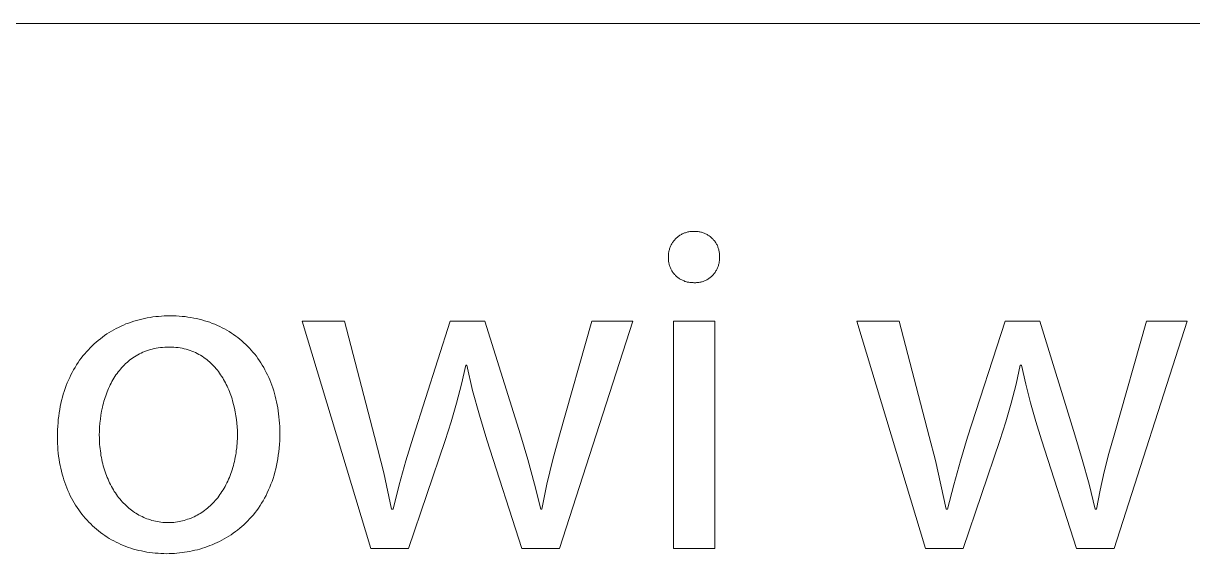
# Model space of a CAD drawing. Header units: millimetres. Extents: x 1287 to 5317, y -239 to 2577.
# Drawn here: x 4580.5 to 4680.9, y -172 to -126.5 of the extents above; entities that cross this region are included whole.
import ezdxf

# ---------------------------------------------------------------- set-up
doc = ezdxf.new("R2010")
doc.units = ezdxf.units.MM
doc.header["$MEASUREMENT"] = 0
doc.layers.add('Domyślny', color=7, linetype='Continuous', true_color=0x000000)

msp = doc.modelspace()

# ---------------------------------------------------------------- linework, layer by layer
at = {"layer": 'Domyślny', "color": 18, "lineweight": 15, "true_color": 0x000000}
for p, q in [((3793.96, -126.5), (5313.2, -126.5)), ((4637.29, -144.5), (4637.36, -144.48)), ((4637.36, -144.48), (4637.44, -144.46)), ((4637.44, -144.46), (4637.51, -144.44)), ((4637.51, -144.44), (4637.58, -144.42)), ((4637.58, -144.42), (4637.65, -144.4)), ((4637.65, -144.4), (4637.73, -144.39)), ((4637.73, -144.39), (4637.8, -144.38)), ((4637.8, -144.38), (4637.88, -144.37)), ((4637.88, -144.37), (4637.95, -144.37)), ((4637.95, -144.37), (4638.02, -144.37)), ((4638.02, -144.37), (4638.1, -144.37)), ((4638.1, -144.37), (4638.17, -144.37)), ((4638.17, -144.37), (4638.25, -144.37)), ((4638.25, -144.37), (4638.32, -144.37)), ((4638.32, -144.37), (4638.39, -144.38)), ((4638.39, -144.38), (4638.46, -144.39)), ((4638.46, -144.39), (4638.54, -144.4)), ((4638.54, -144.4), (4638.61, -144.41)), ((4638.61, -144.41), (4638.68, -144.43)), ((4638.68, -144.43), (4638.75, -144.45)), ((4638.75, -144.45), (4638.82, -144.47)), ((4638.82, -144.47), (4638.89, -144.49)), ((4638.89, -144.49), (4638.96, -144.52)), ((4636.14, -145.52), (4636.18, -145.45)), ((4636.18, -145.45), (4636.22, -145.39)), ((4636.22, -145.39), (4636.26, -145.32)), ((4636.26, -145.32), (4636.3, -145.26)), ((4636.3, -145.26), (4636.35, -145.2)), ((4636.35, -145.2), (4636.39, -145.15)), ((4636.39, -145.15), (4636.44, -145.09)), ((4636.44, -145.09), (4636.49, -145.03)), ((4636.49, -145.03), (4636.54, -144.98)), ((4636.54, -144.98), (4636.6, -144.93)), ((4636.6, -144.93), (4636.65, -144.88)), ((4636.65, -144.88), (4636.71, -144.83)), ((4636.71, -144.83), (4636.77, -144.79)), ((4636.77, -144.79), (4636.83, -144.74)), ((4636.83, -144.74), (4636.89, -144.7)), ((4636.89, -144.7), (4636.96, -144.66)), ((4636.96, -144.66), (4637.02, -144.63)), ((4637.02, -144.63), (4637.09, -144.59)), ((4637.09, -144.59), (4637.16, -144.56)), ((4637.16, -144.56), (4637.22, -144.53)), ((4637.22, -144.53), (4637.29, -144.5)), ((4638.96, -144.52), (4639.03, -144.54)), ((4639.03, -144.54), (4639.09, -144.57)), ((4639.09, -144.57), (4639.16, -144.61)), ((4639.16, -144.61), (4639.22, -144.64)), ((4639.22, -144.64), (4639.29, -144.68)), ((4639.29, -144.68), (4639.35, -144.72)), ((4639.35, -144.72), (4639.41, -144.76)), ((4639.41, -144.76), (4639.47, -144.8)), ((4639.47, -144.8), (4639.52, -144.85)), ((4639.52, -144.85), (4639.58, -144.9)), ((4639.58, -144.9), (4639.63, -144.95)), ((4639.63, -144.95), (4639.69, -145)), ((4639.69, -145), (4639.74, -145.05)), ((4639.74, -145.05), (4639.78, -145.11)), ((4639.78, -145.11), (4639.83, -145.16)), ((4639.83, -145.16), (4639.88, -145.22)), ((4639.88, -145.22), (4639.92, -145.28)), ((4639.92, -145.28), (4639.96, -145.34)), ((4639.96, -145.34), (4640, -145.4)), ((4640, -145.4), (4640.03, -145.47)), ((4640.03, -145.47), (4640.07, -145.53)), ((4635.9, -146.37), (4635.91, -146.3)), ((4635.9, -146.45), (4635.9, -146.37)), ((4635.9, -146.52), (4635.9, -146.45)), ((4635.91, -146.3), (4635.92, -146.22)), ((4635.92, -146.22), (4635.93, -146.15)), ((4635.93, -146.15), (4635.94, -146.08)), ((4635.94, -146.08), (4635.96, -146)), ((4635.96, -146), (4635.98, -145.93)), ((4635.98, -145.93), (4636, -145.86)), ((4636, -145.86), (4636.02, -145.79)), ((4636.02, -145.79), (4636.05, -145.72)), ((4636.05, -145.72), (4636.08, -145.65)), ((4636.08, -145.65), (4636.11, -145.58)), ((4636.11, -145.58), (4636.14, -145.52)), ((4640.07, -145.53), (4640.1, -145.6)), ((4640.1, -145.6), (4640.13, -145.67)), ((4640.13, -145.67), (4640.15, -145.73)), ((4640.15, -145.73), (4640.18, -145.8)), ((4640.18, -145.8), (4640.2, -145.87)), ((4640.2, -145.87), (4640.22, -145.94)), ((4640.22, -145.94), (4640.24, -146.01)), ((4640.24, -146.01), (4640.25, -146.09)), ((4640.25, -146.09), (4640.27, -146.16)), ((4640.27, -146.16), (4640.28, -146.23)), ((4640.28, -146.23), (4640.28, -146.3)), ((4640.28, -146.3), (4640.29, -146.38)), ((4640.29, -146.38), (4640.29, -146.45)), ((4640.29, -146.45), (4640.29, -146.52)), ((4635.9, -146.6), (4635.9, -146.52)), ((4635.9, -146.67), (4635.9, -146.6)), ((4635.9, -146.74), (4635.9, -146.67)), ((4635.9, -146.81), (4635.9, -146.74)), ((4635.91, -146.89), (4635.9, -146.81)), ((4635.92, -146.96), (4635.91, -146.89)), ((4635.93, -147.03), (4635.92, -146.96)), ((4635.94, -147.1), (4635.93, -147.03)), ((4635.96, -147.17), (4635.94, -147.1)), ((4635.97, -147.24), (4635.96, -147.17)), ((4635.99, -147.31), (4635.97, -147.24)), ((4636.02, -147.38), (4635.99, -147.31)), ((4636.04, -147.45), (4636.02, -147.38)), ((4636.07, -147.51), (4636.04, -147.45)), ((4640.14, -147.45), (4640.12, -147.51)), ((4640.17, -147.38), (4640.14, -147.45)), ((4640.19, -147.31), (4640.17, -147.38)), ((4640.21, -147.24), (4640.19, -147.31)), ((4640.23, -147.17), (4640.21, -147.24)), ((4640.25, -147.1), (4640.23, -147.17)), ((4640.26, -147.03), (4640.25, -147.1)), ((4640.27, -146.96), (4640.26, -147.03)), ((4640.28, -146.89), (4640.27, -146.96)), ((4640.29, -146.74), (4640.28, -146.81)), ((4640.28, -146.81), (4640.28, -146.89)), ((4640.29, -146.52), (4640.29, -146.6)), ((4640.29, -146.6), (4640.29, -146.67)), ((4640.29, -146.67), (4640.29, -146.74)), ((4636.1, -147.58), (4636.07, -147.51)), ((4636.13, -147.64), (4636.1, -147.58)), ((4636.17, -147.71), (4636.13, -147.64)), ((4636.2, -147.77), (4636.17, -147.71)), ((4636.24, -147.83), (4636.2, -147.77)), ((4636.28, -147.89), (4636.24, -147.83)), ((4636.33, -147.95), (4636.28, -147.89)), ((4636.37, -148), (4636.33, -147.95)), ((4636.42, -148.06), (4636.37, -148)), ((4636.47, -148.11), (4636.42, -148.06)), ((4636.52, -148.16), (4636.47, -148.11)), ((4636.57, -148.21), (4636.52, -148.16)), ((4636.62, -148.26), (4636.57, -148.21)), ((4636.68, -148.31), (4636.62, -148.26)), ((4636.74, -148.35), (4636.68, -148.31)), ((4636.79, -148.39), (4636.74, -148.35)), ((4636.85, -148.44), (4636.79, -148.39)), ((4636.92, -148.47), (4636.85, -148.44)), ((4636.98, -148.51), (4636.92, -148.47)), ((4639.27, -148.48), (4639.21, -148.52)), ((4639.33, -148.44), (4639.27, -148.48)), ((4639.39, -148.4), (4639.33, -148.44)), ((4639.45, -148.36), (4639.39, -148.4)), ((4639.51, -148.31), (4639.45, -148.36)), ((4639.56, -148.27), (4639.51, -148.31)), ((4639.62, -148.22), (4639.56, -148.27)), ((4639.67, -148.17), (4639.62, -148.22)), ((4639.72, -148.12), (4639.67, -148.17)), ((4639.77, -148.06), (4639.72, -148.12)), ((4639.81, -148.01), (4639.77, -148.06)), ((4639.86, -147.95), (4639.81, -148.01)), ((4639.9, -147.89), (4639.86, -147.95)), ((4639.94, -147.83), (4639.9, -147.89)), ((4639.98, -147.77), (4639.94, -147.83)), ((4640.02, -147.71), (4639.98, -147.77)), ((4640.05, -147.65), (4640.02, -147.71)), ((4640.09, -147.58), (4640.05, -147.65)), ((4640.12, -147.51), (4640.09, -147.58)), ((4637.04, -148.54), (4636.98, -148.51)), ((4637.11, -148.57), (4637.04, -148.54)), ((4637.17, -148.6), (4637.11, -148.57)), ((4637.24, -148.63), (4637.17, -148.6)), ((4637.31, -148.66), (4637.24, -148.63)), ((4637.38, -148.68), (4637.31, -148.66)), ((4637.45, -148.7), (4637.38, -148.68)), ((4637.52, -148.72), (4637.45, -148.7)), ((4637.59, -148.73), (4637.52, -148.72)), ((4637.66, -148.74), (4637.59, -148.73)), ((4637.73, -148.75), (4637.66, -148.74)), ((4637.8, -148.76), (4637.73, -148.75)), ((4637.87, -148.77), (4637.8, -148.76)), ((4637.95, -148.77), (4637.87, -148.77)), ((4638.02, -148.77), (4637.95, -148.77)), ((4638.09, -148.78), (4638.02, -148.77)), ((4638.16, -148.78), (4638.09, -148.78)), ((4638.24, -148.78), (4638.16, -148.78)), ((4638.31, -148.77), (4638.24, -148.78)), ((4638.38, -148.77), (4638.31, -148.77)), ((4638.45, -148.76), (4638.38, -148.77)), ((4638.52, -148.75), (4638.45, -148.76)), ((4638.6, -148.74), (4638.52, -148.75)), ((4638.67, -148.72), (4638.6, -148.74)), ((4638.74, -148.71), (4638.67, -148.72)), ((4638.81, -148.69), (4638.74, -148.71)), ((4638.88, -148.66), (4638.81, -148.69)), ((4638.94, -148.64), (4638.88, -148.66)), ((4639.01, -148.61), (4638.94, -148.64)), ((4639.08, -148.58), (4639.01, -148.61)), ((4639.14, -148.55), (4639.08, -148.58)), ((4639.21, -148.52), (4639.14, -148.55)), ((4588.72, -152.61), (4588.93, -152.51)), ((4588.93, -152.51), (4589.14, -152.41)), ((4589.14, -152.41), (4589.35, -152.32)), ((4589.35, -152.32), (4589.57, -152.24)), ((4589.57, -152.24), (4589.8, -152.16)), ((4589.8, -152.16), (4590.02, -152.09)), ((4590.02, -152.09), (4590.25, -152.02)), ((4590.25, -152.02), (4590.48, -151.96)), ((4590.48, -151.96), (4590.71, -151.9)), ((4590.71, -151.9), (4590.94, -151.85)), ((4590.94, -151.85), (4591.18, -151.8)), ((4591.18, -151.8), (4591.42, -151.76)), ((4591.42, -151.76), (4591.66, -151.72)), ((4591.66, -151.72), (4591.9, -151.69)), ((4591.9, -151.69), (4592.14, -151.67)), ((4592.14, -151.67), (4592.39, -151.65)), ((4592.39, -151.65), (4592.64, -151.63)), ((4592.64, -151.63), (4592.89, -151.62)), ((4592.89, -151.62), (4593.14, -151.62)), ((4593.14, -151.62), (4593.4, -151.62)), ((4593.4, -151.62), (4593.66, -151.63)), ((4593.66, -151.63), (4593.92, -151.65)), ((4593.92, -151.65), (4594.17, -151.67)), ((4594.17, -151.67), (4594.42, -151.69)), ((4594.42, -151.69), (4594.67, -151.73)), ((4594.67, -151.73), (4594.92, -151.76)), ((4594.92, -151.76), (4595.16, -151.81)), ((4595.16, -151.81), (4595.4, -151.86)), ((4595.4, -151.86), (4595.63, -151.91)), ((4595.63, -151.91), (4595.86, -151.97)), ((4595.86, -151.97), (4596.09, -152.04)), ((4596.09, -152.04), (4596.32, -152.11)), ((4596.32, -152.11), (4596.54, -152.18)), ((4596.54, -152.18), (4596.76, -152.27)), ((4596.76, -152.27), (4596.98, -152.35)), ((4596.98, -152.35), (4597.19, -152.44)), ((4597.19, -152.44), (4597.4, -152.54)), ((4610.37, -171.6), (4604.48, -152.07)), ((4604.48, -152.07), (4608.11, -152.07)), ((4608.11, -152.07), (4610.69, -162)), ((4614, -162.03), (4617.18, -152.07)), ((4617.18, -152.07), (4620.16, -152.07)), ((4620.16, -152.07), (4623.2, -161.84)), ((4626.54, -161.87), (4629.33, -152.07)), ((4632.85, -152.07), (4626.54, -171.6)), ((4629.33, -152.07), (4632.85, -152.07)), ((4636.33, -152.07), (4639.88, -152.07)), ((4636.33, -171.6), (4636.33, -152.07)), ((4639.88, -152.07), (4639.88, -171.6)), ((4657.97, -171.6), (4652.06, -152.07)), ((4652.06, -152.07), (4655.7, -152.07)), ((4655.7, -152.07), (4658.28, -162)), ((4661.58, -162.03), (4664.79, -152.07)), ((4664.79, -152.07), (4667.77, -152.07)), ((4667.77, -152.07), (4670.78, -161.84)), ((4674.14, -161.87), (4676.92, -152.07)), ((4680.43, -152.07), (4674.14, -171.6)), ((4676.92, -152.07), (4680.43, -152.07)), ((4587.15, -153.59), (4587.33, -153.45)), ((4587.33, -153.45), (4587.52, -153.31)), ((4587.52, -153.31), (4587.71, -153.18)), ((4587.71, -153.18), (4587.9, -153.06)), ((4587.9, -153.06), (4588.1, -152.94)), ((4588.1, -152.94), (4588.3, -152.82)), ((4588.3, -152.82), (4588.51, -152.71)), ((4588.51, -152.71), (4588.72, -152.61)), ((4597.4, -152.54), (4597.61, -152.64)), ((4597.61, -152.64), (4597.81, -152.75)), ((4597.81, -152.75), (4598.01, -152.86)), ((4598.01, -152.86), (4598.2, -152.98)), ((4598.2, -152.98), (4598.4, -153.1)), ((4598.4, -153.1), (4598.58, -153.23)), ((4598.58, -153.23), (4598.77, -153.36)), ((4598.77, -153.36), (4598.95, -153.49)), ((4598.95, -153.49), (4599.13, -153.64)), ((4586.12, -154.53), (4586.28, -154.36)), ((4586.28, -154.36), (4586.45, -154.19)), ((4586.45, -154.19), (4586.62, -154.03)), ((4586.62, -154.03), (4586.79, -153.88)), ((4586.79, -153.88), (4586.97, -153.73)), ((4586.97, -153.73), (4587.15, -153.59)), ((4591.44, -154.52), (4591.27, -154.57)), ((4591.6, -154.48), (4591.44, -154.52)), ((4591.77, -154.44), (4591.6, -154.48)), ((4591.95, -154.4), (4591.77, -154.44)), ((4592.12, -154.37), (4591.95, -154.4)), ((4592.3, -154.35), (4592.12, -154.37)), ((4592.49, -154.33), (4592.3, -154.35)), ((4592.68, -154.32), (4592.49, -154.33)), ((4592.87, -154.31), (4592.68, -154.32)), ((4593.06, -154.31), (4592.87, -154.31)), ((4593.26, -154.31), (4593.06, -154.31)), ((4593.45, -154.32), (4593.26, -154.31)), ((4593.64, -154.33), (4593.45, -154.32)), ((4593.82, -154.35), (4593.64, -154.33)), ((4594, -154.38), (4593.82, -154.35)), ((4594.18, -154.41), (4594, -154.38)), ((4594.35, -154.45), (4594.18, -154.41)), ((4594.52, -154.49), (4594.35, -154.45)), ((4594.69, -154.54), (4594.52, -154.49)), ((4599.13, -153.64), (4599.3, -153.78)), ((4599.3, -153.78), (4599.47, -153.93)), ((4599.47, -153.93), (4599.63, -154.09)), ((4599.63, -154.09), (4599.79, -154.24)), ((4599.79, -154.24), (4599.95, -154.41)), ((4599.95, -154.41), (4600.1, -154.58)), ((4585.24, -155.64), (4585.37, -155.44)), ((4585.37, -155.44), (4585.51, -155.25)), ((4585.51, -155.25), (4585.66, -155.06)), ((4585.66, -155.06), (4585.81, -154.88)), ((4585.81, -154.88), (4585.96, -154.7)), ((4585.96, -154.7), (4586.12, -154.53)), ((4589.56, -155.51), (4589.44, -155.62)), ((4589.69, -155.41), (4589.56, -155.51)), ((4589.82, -155.31), (4589.69, -155.41)), ((4589.95, -155.22), (4589.82, -155.31)), ((4590.08, -155.13), (4589.95, -155.22)), ((4590.22, -155.05), (4590.08, -155.13)), ((4590.36, -154.97), (4590.22, -155.05)), ((4590.5, -154.89), (4590.36, -154.97)), ((4590.65, -154.82), (4590.5, -154.89)), ((4590.8, -154.75), (4590.65, -154.82)), ((4590.95, -154.69), (4590.8, -154.75)), ((4591.11, -154.63), (4590.95, -154.69)), ((4591.27, -154.57), (4591.11, -154.63)), ((4594.85, -154.59), (4594.69, -154.54)), ((4595.01, -154.65), (4594.85, -154.59)), ((4595.16, -154.71), (4595.01, -154.65)), ((4595.31, -154.78), (4595.16, -154.71)), ((4595.46, -154.85), (4595.31, -154.78)), ((4595.61, -154.93), (4595.46, -154.85)), ((4595.75, -155.01), (4595.61, -154.93)), ((4595.89, -155.1), (4595.75, -155.01)), ((4596.02, -155.19), (4595.89, -155.1)), ((4596.15, -155.28), (4596.02, -155.19)), ((4596.28, -155.38), (4596.15, -155.28)), ((4596.41, -155.48), (4596.28, -155.38)), ((4596.53, -155.58), (4596.41, -155.48)), ((4600.1, -154.58), (4600.25, -154.75)), ((4600.25, -154.75), (4600.4, -154.92)), ((4600.4, -154.92), (4600.54, -155.1)), ((4600.54, -155.1), (4600.67, -155.29)), ((4600.67, -155.29), (4600.8, -155.48)), ((4600.8, -155.48), (4600.93, -155.67)), ((4584.62, -156.7), (4584.74, -156.48)), ((4584.74, -156.48), (4584.86, -156.26)), ((4584.86, -156.26), (4584.98, -156.05)), ((4584.98, -156.05), (4585.11, -155.84)), ((4585.11, -155.84), (4585.24, -155.64)), ((4588.68, -156.44), (4588.59, -156.57)), ((4588.78, -156.31), (4588.68, -156.44)), ((4588.88, -156.19), (4588.78, -156.31)), ((4588.99, -156.07), (4588.88, -156.19)), ((4589.1, -155.95), (4588.99, -156.07)), ((4589.21, -155.83), (4589.1, -155.95)), ((4589.32, -155.72), (4589.21, -155.83)), ((4589.44, -155.62), (4589.32, -155.72)), ((4596.64, -155.69), (4596.53, -155.58)), ((4596.76, -155.8), (4596.64, -155.69)), ((4596.87, -155.92), (4596.76, -155.8)), ((4596.98, -156.04), (4596.87, -155.92)), ((4597.08, -156.16), (4596.98, -156.04)), ((4597.19, -156.28), (4597.08, -156.16)), ((4597.29, -156.41), (4597.19, -156.28)), ((4597.38, -156.54), (4597.29, -156.41)), ((4600.93, -155.67), (4601.05, -155.87)), ((4601.05, -155.87), (4601.17, -156.07)), ((4601.17, -156.07), (4601.28, -156.27)), ((4601.28, -156.27), (4601.39, -156.48)), ((4601.39, -156.48), (4601.5, -156.7)), ((4618.51, -155.87), (4618.14, -157.5)), ((4618.59, -155.87), (4618.51, -155.87)), ((4619.1, -158.03), (4618.59, -155.87)), ((4666.1, -155.87), (4665.73, -157.5)), ((4666.19, -155.87), (4666.1, -155.87)), ((4666.56, -157.49), (4666.19, -155.87)), ((4584.22, -157.62), (4584.31, -157.38)), ((4584.31, -157.38), (4584.41, -157.15)), ((4584.41, -157.15), (4584.52, -156.92)), ((4584.52, -156.92), (4584.62, -156.7)), ((4588.07, -157.4), (4588, -157.55)), ((4588.15, -157.26), (4588.07, -157.4)), ((4588.23, -157.11), (4588.15, -157.26)), ((4588.32, -156.97), (4588.23, -157.11)), ((4588.4, -156.84), (4588.32, -156.97)), ((4588.49, -156.7), (4588.4, -156.84)), ((4588.59, -156.57), (4588.49, -156.7)), ((4597.47, -156.68), (4597.38, -156.54)), ((4597.56, -156.81), (4597.47, -156.68)), ((4597.65, -156.95), (4597.56, -156.81)), ((4597.73, -157.09), (4597.65, -156.95)), ((4597.81, -157.23), (4597.73, -157.09)), ((4597.89, -157.38), (4597.81, -157.23)), ((4597.96, -157.52), (4597.89, -157.38)), ((4598.04, -157.67), (4597.96, -157.52)), ((4601.5, -156.7), (4601.6, -156.91)), ((4601.6, -156.91), (4601.69, -157.13)), ((4601.69, -157.13), (4601.78, -157.36)), ((4601.78, -157.36), (4601.87, -157.58)), ((4618.14, -157.5), (4617.72, -159.12)), ((4665.73, -157.5), (4665.31, -159.12)), ((4666.98, -159.1), (4666.56, -157.49)), ((4583.9, -158.62), (4583.97, -158.36)), ((4583.97, -158.36), (4584.05, -158.11)), ((4584.05, -158.11), (4584.13, -157.86)), ((4584.13, -157.86), (4584.22, -157.62)), ((4587.61, -158.48), (4587.56, -158.64)), ((4587.67, -158.32), (4587.61, -158.48)), ((4587.73, -158.16), (4587.67, -158.32)), ((4587.79, -158.01), (4587.73, -158.16)), ((4587.86, -157.85), (4587.79, -158.01)), ((4587.93, -157.7), (4587.86, -157.85)), ((4588, -157.55), (4587.93, -157.7)), ((4598.1, -157.82), (4598.04, -157.67)), ((4598.17, -157.97), (4598.1, -157.82)), ((4598.23, -158.13), (4598.17, -157.97)), ((4598.29, -158.28), (4598.23, -158.13)), ((4598.35, -158.44), (4598.29, -158.28)), ((4598.4, -158.59), (4598.35, -158.44)), ((4601.87, -157.58), (4601.95, -157.81)), ((4601.95, -157.81), (4602.03, -158.05)), ((4602.03, -158.05), (4602.1, -158.29)), ((4602.1, -158.29), (4602.16, -158.53)), ((4602.16, -158.53), (4602.22, -158.77)), ((4619.68, -160.16), (4619.1, -158.03)), ((4583.66, -159.68), (4583.71, -159.41)), ((4583.71, -159.41), (4583.77, -159.14)), ((4583.77, -159.14), (4583.83, -158.88)), ((4583.83, -158.88), (4583.9, -158.62)), ((4587.33, -159.46), (4587.26, -159.8)), ((4587.37, -159.3), (4587.33, -159.46)), ((4587.41, -159.13), (4587.37, -159.3)), ((4587.46, -158.96), (4587.41, -159.13)), ((4587.51, -158.8), (4587.46, -158.96)), ((4587.56, -158.64), (4587.51, -158.8)), ((4598.45, -158.75), (4598.4, -158.59)), ((4598.5, -158.91), (4598.45, -158.75)), ((4598.59, -159.23), (4598.5, -158.91)), ((4598.67, -159.55), (4598.59, -159.23)), ((4602.22, -158.77), (4602.28, -159.02)), ((4602.28, -159.02), (4602.33, -159.27)), ((4602.33, -159.27), (4602.38, -159.53)), ((4602.38, -159.53), (4602.42, -159.78)), ((4617.72, -159.12), (4617.25, -160.73)), ((4665.31, -159.12), (4664.85, -160.73)), ((4667.43, -160.7), (4666.98, -159.1)), ((4583.52, -160.81), (4583.54, -160.52)), ((4583.54, -160.52), (4583.58, -160.24)), ((4583.58, -160.24), (4583.62, -159.96)), ((4583.62, -159.96), (4583.66, -159.68)), ((4587.15, -160.49), (4587.11, -160.83)), ((4587.2, -160.14), (4587.15, -160.49)), ((4587.26, -159.8), (4587.2, -160.14)), ((4598.73, -159.88), (4598.67, -159.55)), ((4598.79, -160.2), (4598.73, -159.88)), ((4598.83, -160.52), (4598.79, -160.2)), ((4598.87, -160.85), (4598.83, -160.52)), ((4602.42, -159.78), (4602.45, -160.05)), ((4602.45, -160.05), (4602.48, -160.31)), ((4602.48, -160.31), (4602.51, -160.58)), ((4620.32, -162.28), (4619.68, -160.16)), ((4583.47, -161.7), (4583.48, -161.4)), ((4583.48, -161.4), (4583.49, -161.11)), ((4583.49, -161.11), (4583.52, -160.81)), ((4587.07, -161.53), (4587.06, -161.87)), ((4587.08, -161.18), (4587.07, -161.53)), ((4587.11, -160.83), (4587.08, -161.18)), ((4598.89, -161.17), (4598.87, -160.85)), ((4598.91, -161.48), (4598.89, -161.17)), ((4598.91, -161.79), (4598.91, -161.48)), ((4602.51, -160.58), (4602.53, -160.85)), ((4602.53, -160.85), (4602.54, -161.12)), ((4602.54, -161.12), (4602.55, -161.39)), ((4602.55, -161.39), (4602.55, -161.67)), ((4617.25, -160.73), (4616.74, -162.32)), ((4664.85, -160.73), (4664.34, -162.32)), ((4667.93, -162.28), (4667.43, -160.7)), ((4583.47, -162.01), (4583.47, -161.7)), ((4583.47, -162.3), (4583.47, -162.01)), ((4583.48, -162.58), (4583.47, -162.3)), ((4587.06, -161.87), (4587.07, -162.07)), ((4587.07, -162.07), (4587.07, -162.27)), ((4587.07, -162.27), (4587.08, -162.47)), ((4587.08, -162.47), (4587.09, -162.66)), ((4598.88, -162.6), (4598.9, -162.4)), ((4598.9, -162.4), (4598.91, -162.2)), ((4598.91, -162), (4598.91, -161.79)), ((4598.91, -162.2), (4598.91, -162)), ((4602.54, -162.34), (4602.52, -162.66)), ((4602.55, -162.01), (4602.54, -162.34)), ((4602.55, -161.67), (4602.55, -162.01)), ((4610.69, -162), (4611.47, -165.1)), ((4613.37, -164.08), (4614, -162.03)), ((4616.74, -162.32), (4613.59, -171.6)), ((4623.32, -171.6), (4620.32, -162.28)), ((4623.2, -161.84), (4623.84, -163.95)), ((4625.97, -163.97), (4626.54, -161.87)), ((4658.28, -162), (4658.81, -164.06)), ((4660.96, -164.08), (4661.58, -162.03)), ((4664.34, -162.32), (4661.19, -171.6)), ((4670.92, -171.6), (4667.93, -162.28)), ((4670.78, -161.84), (4671.42, -163.95)), ((4673.69, -163.44), (4674.14, -161.87)), ((4583.49, -162.86), (4583.48, -162.58)), ((4583.51, -163.14), (4583.49, -162.86)), ((4583.54, -163.41), (4583.51, -163.14)), ((4583.57, -163.68), (4583.54, -163.41)), ((4587.09, -162.66), (4587.11, -162.85)), ((4587.11, -162.85), (4587.13, -163.05)), ((4587.13, -163.05), (4587.15, -163.23)), ((4587.15, -163.23), (4587.18, -163.42)), ((4587.18, -163.42), (4587.2, -163.61)), ((4598.77, -163.57), (4598.8, -163.38)), ((4598.8, -163.38), (4598.82, -163.19)), ((4598.82, -163.19), (4598.85, -163)), ((4598.85, -163), (4598.87, -162.8)), ((4598.87, -162.8), (4598.88, -162.6)), ((4602.46, -163.29), (4602.42, -163.6)), ((4602.49, -162.98), (4602.46, -163.29)), ((4602.52, -162.66), (4602.49, -162.98)), ((4673.3, -165.02), (4673.69, -163.44)), ((4583.61, -163.95), (4583.57, -163.68)), ((4583.65, -164.21), (4583.61, -163.95)), ((4583.7, -164.47), (4583.65, -164.21)), ((4583.75, -164.72), (4583.7, -164.47)), ((4587.2, -163.61), (4587.24, -163.79)), ((4587.24, -163.79), (4587.27, -163.97)), ((4587.27, -163.97), (4587.31, -164.15)), ((4587.31, -164.15), (4587.36, -164.33)), ((4587.36, -164.33), (4587.4, -164.5)), ((4587.4, -164.5), (4587.45, -164.68)), ((4598.52, -164.66), (4598.57, -164.49)), ((4598.57, -164.49), (4598.61, -164.31)), ((4598.61, -164.31), (4598.66, -164.13)), ((4598.66, -164.13), (4598.7, -163.95)), ((4598.7, -163.95), (4598.73, -163.76)), ((4598.73, -163.76), (4598.77, -163.57)), ((4602.27, -164.48), (4602.2, -164.76)), ((4602.33, -164.19), (4602.27, -164.48)), ((4602.38, -163.9), (4602.33, -164.19)), ((4602.42, -163.6), (4602.38, -163.9)), ((4612.8, -166.14), (4613.37, -164.08)), ((4623.84, -163.95), (4624.42, -166.07)), ((4625.48, -166.08), (4625.97, -163.97)), ((4658.81, -164.06), (4659.29, -166.13)), ((4660.38, -166.14), (4660.96, -164.08)), ((4671.42, -163.95), (4672, -166.07)), ((4583.81, -164.97), (4583.75, -164.72)), ((4583.88, -165.22), (4583.81, -164.97)), ((4583.95, -165.47), (4583.88, -165.22)), ((4584.02, -165.71), (4583.95, -165.47)), ((4587.45, -164.68), (4587.5, -164.85)), ((4587.5, -164.85), (4587.56, -165.02)), ((4587.56, -165.02), (4587.61, -165.18)), ((4587.61, -165.18), (4587.67, -165.34)), ((4587.67, -165.34), (4587.74, -165.51)), ((4587.74, -165.51), (4587.81, -165.66)), ((4598.15, -165.66), (4598.22, -165.5)), ((4598.22, -165.5), (4598.28, -165.34)), ((4598.28, -165.34), (4598.35, -165.17)), ((4598.35, -165.17), (4598.41, -165.01)), ((4598.41, -165.01), (4598.46, -164.84)), ((4598.46, -164.84), (4598.52, -164.66)), ((4602.06, -165.31), (4601.98, -165.58)), ((4602.13, -165.04), (4602.06, -165.31)), ((4602.2, -164.76), (4602.13, -165.04)), ((4611.47, -165.1), (4612.15, -168.22)), ((4672.95, -166.61), (4673.3, -165.02)), ((4584.1, -165.94), (4584.02, -165.71)), ((4584.18, -166.18), (4584.1, -165.94)), ((4584.27, -166.4), (4584.18, -166.18)), ((4584.37, -166.63), (4584.27, -166.4)), ((4587.81, -165.66), (4587.87, -165.82)), ((4587.87, -165.82), (4587.95, -165.97)), ((4587.95, -165.97), (4588.02, -166.12)), ((4588.02, -166.12), (4588.1, -166.27)), ((4588.1, -166.27), (4588.18, -166.42)), ((4588.18, -166.42), (4588.27, -166.56)), ((4588.27, -166.56), (4588.35, -166.7)), ((4597.68, -166.57), (4597.77, -166.42)), ((4597.77, -166.42), (4597.85, -166.28)), ((4597.85, -166.28), (4597.93, -166.13)), ((4597.93, -166.13), (4598.01, -165.98)), ((4598.01, -165.98), (4598.08, -165.82)), ((4598.08, -165.82), (4598.15, -165.66)), ((4601.69, -166.34), (4601.59, -166.58)), ((4601.79, -166.09), (4601.69, -166.34)), ((4601.89, -165.84), (4601.79, -166.09)), ((4601.98, -165.58), (4601.89, -165.84)), ((4612.27, -168.22), (4612.8, -166.14)), ((4624.42, -166.07), (4624.94, -168.22)), ((4625.05, -168.22), (4625.48, -166.08)), ((4659.29, -166.13), (4659.73, -168.22)), ((4659.86, -168.22), (4660.38, -166.14)), ((4672, -166.07), (4672.52, -168.22)), ((4584.47, -166.85), (4584.37, -166.63)), ((4584.57, -167.07), (4584.47, -166.85)), ((4584.68, -167.28), (4584.57, -167.07)), ((4584.79, -167.49), (4584.68, -167.28)), ((4584.91, -167.69), (4584.79, -167.49)), ((4588.35, -166.7), (4588.44, -166.83)), ((4588.44, -166.83), (4588.53, -166.97)), ((4588.53, -166.97), (4588.63, -167.1)), ((4588.63, -167.1), (4588.72, -167.23)), ((4588.72, -167.23), (4588.82, -167.35)), ((4588.82, -167.35), (4588.93, -167.47)), ((4588.93, -167.47), (4589.03, -167.59)), ((4596.91, -167.6), (4597.01, -167.48)), ((4597.01, -167.48), (4597.12, -167.36)), ((4597.12, -167.36), (4597.22, -167.24)), ((4597.22, -167.24), (4597.31, -167.11)), ((4597.31, -167.11), (4597.41, -166.98)), ((4597.41, -166.98), (4597.5, -166.84)), ((4597.5, -166.84), (4597.59, -166.71)), ((4597.59, -166.71), (4597.68, -166.57)), ((4601.12, -167.5), (4600.99, -167.71)), ((4601.25, -167.28), (4601.12, -167.5)), ((4601.37, -167.05), (4601.25, -167.28)), ((4601.48, -166.82), (4601.37, -167.05)), ((4601.59, -166.58), (4601.48, -166.82)), ((4672.65, -168.22), (4672.95, -166.61)), ((4585.03, -167.89), (4584.91, -167.69)), ((4585.16, -168.09), (4585.03, -167.89)), ((4585.29, -168.28), (4585.16, -168.09)), ((4585.43, -168.47), (4585.29, -168.28)), ((4585.56, -168.65), (4585.43, -168.47)), ((4589.03, -167.59), (4589.14, -167.7)), ((4589.14, -167.7), (4589.25, -167.81)), ((4589.25, -167.81), (4589.36, -167.92)), ((4589.36, -167.92), (4589.47, -168.03)), ((4589.47, -168.03), (4589.59, -168.13)), ((4589.59, -168.13), (4589.71, -168.23)), ((4589.71, -168.23), (4589.83, -168.32)), ((4589.83, -168.32), (4589.95, -168.41)), ((4589.95, -168.41), (4590.07, -168.5)), ((4590.07, -168.5), (4590.2, -168.58)), ((4595.73, -168.59), (4595.86, -168.5)), ((4595.86, -168.5), (4595.98, -168.42)), ((4595.98, -168.42), (4596.1, -168.33)), ((4596.1, -168.33), (4596.23, -168.23)), ((4596.23, -168.23), (4596.34, -168.14)), ((4596.34, -168.14), (4596.46, -168.04)), ((4596.46, -168.04), (4596.58, -167.93)), ((4596.58, -167.93), (4596.69, -167.83)), ((4596.69, -167.83), (4596.8, -167.71)), ((4596.8, -167.71), (4596.91, -167.6)), ((4600.43, -168.52), (4600.28, -168.71)), ((4600.58, -168.33), (4600.43, -168.52)), ((4600.72, -168.13), (4600.58, -168.33)), ((4600.86, -167.92), (4600.72, -168.13)), ((4600.99, -167.71), (4600.86, -167.92)), ((4612.15, -168.22), (4612.27, -168.22)), ((4624.94, -168.22), (4625.05, -168.22)), ((4659.73, -168.22), (4659.86, -168.22)), ((4672.52, -168.22), (4672.65, -168.22)), ((4585.71, -168.83), (4585.56, -168.65)), ((4585.86, -169), (4585.71, -168.83)), ((4586.01, -169.17), (4585.86, -169)), ((4586.16, -169.34), (4586.01, -169.17)), ((4586.32, -169.5), (4586.16, -169.34)), ((4586.48, -169.65), (4586.32, -169.5)), ((4590.2, -168.58), (4590.33, -168.66)), ((4590.33, -168.66), (4590.46, -168.73)), ((4590.46, -168.73), (4590.6, -168.8)), ((4590.6, -168.8), (4590.73, -168.87)), ((4590.73, -168.87), (4590.87, -168.94)), ((4590.87, -168.94), (4591.01, -168.99)), ((4591.01, -168.99), (4591.15, -169.05)), ((4591.15, -169.05), (4591.29, -169.1)), ((4591.29, -169.1), (4591.44, -169.15)), ((4591.44, -169.15), (4591.58, -169.19)), ((4591.58, -169.19), (4591.73, -169.23)), ((4591.73, -169.23), (4591.88, -169.26)), ((4591.88, -169.26), (4592.04, -169.29)), ((4592.04, -169.29), (4592.19, -169.32)), ((4592.19, -169.32), (4592.34, -169.34)), ((4592.34, -169.34), (4592.5, -169.36)), ((4592.5, -169.36), (4592.66, -169.37)), ((4592.66, -169.37), (4592.82, -169.37)), ((4592.82, -169.37), (4592.98, -169.38)), ((4592.98, -169.38), (4593.14, -169.37)), ((4593.14, -169.37), (4593.3, -169.37)), ((4593.3, -169.37), (4593.45, -169.36)), ((4593.45, -169.36), (4593.61, -169.34)), ((4593.61, -169.34), (4593.76, -169.32)), ((4593.76, -169.32), (4593.91, -169.29)), ((4593.91, -169.29), (4594.06, -169.26)), ((4594.06, -169.26), (4594.21, -169.23)), ((4594.21, -169.23), (4594.35, -169.19)), ((4594.35, -169.19), (4594.5, -169.15)), ((4594.5, -169.15), (4594.64, -169.1)), ((4594.64, -169.1), (4594.78, -169.05)), ((4594.78, -169.05), (4594.93, -169)), ((4594.93, -169), (4595.06, -168.94)), ((4595.06, -168.94), (4595.2, -168.88)), ((4595.2, -168.88), (4595.34, -168.81)), ((4595.34, -168.81), (4595.47, -168.74)), ((4595.47, -168.74), (4595.6, -168.67)), ((4595.6, -168.67), (4595.73, -168.59)), ((4599.46, -169.57), (4599.28, -169.72)), ((4599.63, -169.41), (4599.46, -169.57)), ((4599.8, -169.24), (4599.63, -169.41)), ((4599.96, -169.07), (4599.8, -169.24)), ((4600.12, -168.89), (4599.96, -169.07)), ((4600.28, -168.71), (4600.12, -168.89)), ((4586.65, -169.81), (4586.48, -169.65)), ((4586.82, -169.95), (4586.65, -169.81)), ((4587, -170.1), (4586.82, -169.95)), ((4587.17, -170.23), (4587, -170.1)), ((4587.36, -170.37), (4587.17, -170.23)), ((4587.54, -170.5), (4587.36, -170.37)), ((4587.73, -170.62), (4587.54, -170.5)), ((4598.17, -170.55), (4597.98, -170.67)), ((4598.37, -170.42), (4598.17, -170.55)), ((4598.56, -170.29), (4598.37, -170.42)), ((4598.74, -170.16), (4598.56, -170.29)), ((4598.93, -170.02), (4598.74, -170.16)), ((4599.11, -169.87), (4598.93, -170.02)), ((4599.28, -169.72), (4599.11, -169.87)), ((4587.92, -170.74), (4587.73, -170.62)), ((4588.11, -170.85), (4587.92, -170.74)), ((4588.31, -170.96), (4588.11, -170.85)), ((4588.51, -171.06), (4588.31, -170.96)), ((4588.72, -171.16), (4588.51, -171.06)), ((4588.92, -171.26), (4588.72, -171.16)), ((4589.13, -171.34), (4588.92, -171.26)), ((4589.35, -171.43), (4589.13, -171.34)), ((4589.56, -171.51), (4589.35, -171.43)), ((4589.78, -171.58), (4589.56, -171.51)), ((4590, -171.65), (4589.78, -171.58)), ((4596.13, -171.52), (4595.91, -171.58)), ((4596.34, -171.44), (4596.13, -171.52)), ((4596.55, -171.36), (4596.34, -171.44)), ((4596.76, -171.28), (4596.55, -171.36)), ((4596.97, -171.19), (4596.76, -171.28)), ((4597.17, -171.1), (4596.97, -171.19)), ((4597.38, -171), (4597.17, -171.1)), ((4597.58, -170.89), (4597.38, -171)), ((4597.78, -170.78), (4597.58, -170.89)), ((4597.98, -170.67), (4597.78, -170.78)), ((4590.22, -171.71), (4590, -171.65)), ((4590.45, -171.77), (4590.22, -171.71)), ((4590.68, -171.82), (4590.45, -171.77)), ((4590.91, -171.87), (4590.68, -171.82)), ((4591.14, -171.91), (4590.91, -171.87)), ((4591.38, -171.95), (4591.14, -171.91)), ((4591.62, -171.98), (4591.38, -171.95)), ((4591.86, -172), (4591.62, -171.98)), ((4592.1, -172.02), (4591.86, -172)), ((4592.34, -172.04), (4592.1, -172.02)), ((4592.59, -172.04), (4592.34, -172.04)), ((4592.83, -172.05), (4592.59, -172.04)), ((4593.06, -172.04), (4592.83, -172.05)), ((4593.28, -172.04), (4593.06, -172.04)), ((4593.5, -172.03), (4593.28, -172.04)), ((4593.72, -172.01), (4593.5, -172.03)), ((4593.94, -171.99), (4593.72, -172.01)), ((4594.16, -171.96), (4593.94, -171.99)), ((4594.38, -171.93), (4594.16, -171.96)), ((4594.6, -171.9), (4594.38, -171.93)), ((4594.82, -171.86), (4594.6, -171.9)), ((4595.04, -171.81), (4594.82, -171.86)), ((4595.26, -171.76), (4595.04, -171.81)), ((4595.48, -171.71), (4595.26, -171.76)), ((4595.7, -171.65), (4595.48, -171.71)), ((4595.91, -171.58), (4595.7, -171.65)), ((4613.59, -171.6), (4610.37, -171.6)), ((4626.54, -171.6), (4623.32, -171.6)), ((4639.88, -171.6), (4636.33, -171.6)), ((4661.19, -171.6), (4657.97, -171.6)), ((4674.14, -171.6), (4670.92, -171.6))]:
    msp.add_line(p, q, dxfattribs=at)

doc.saveas('drawing.dxf')
